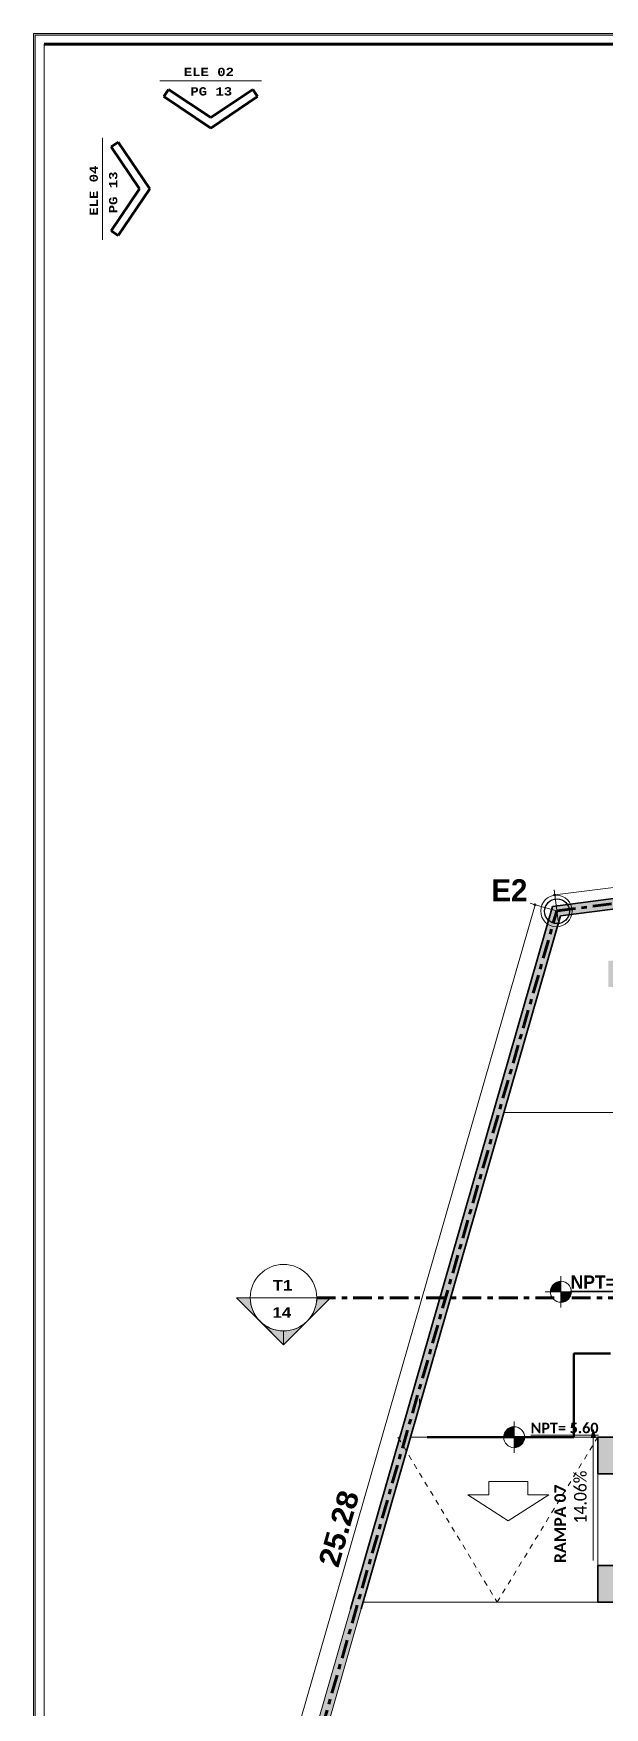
# Model space of a CAD drawing. Header units: metres. Extents: x -144 to 1000, y -717 to 29.
# Drawn here: x 256.6 to 267.5, y -562.42 to -530.45 of the extents above; entities that cross this region are included whole.
import ezdxf

# ---------------------------------------------------------------- set-up
doc = ezdxf.new("R2010")
doc.units = ezdxf.units.M
doc.linetypes.add('Basculante', pattern=[0.11625, 0.075, -0.04125])
doc.linetypes.add('Dash Dot 3_16_', pattern=[0.595313, 0.357187, -0.119063, 0, -0.119063])
doc.layers.get('0').update_dxf_attribs({"color": 1})
for name, color, linetype, lineweight in [('A-ANNO-DIMS', 1, 'Continuous', 9), ('A-DETL', 1, 'Continuous', 9), ('A-DETL-GENF', 1, 'Continuous', 9), ('A-DETL-THIN', 1, 'Continuous', 9), ('A-FLOR', 2, 'Continuous', 9), ('A-WALL', 4, 'Continuous', 9), ('G-ANNO-DIMS', 1, 'Continuous', 9), ('G-ANNO-SYMB', 1, 'Continuous', 9), ('G-ANNO-TEXT', 2, 'Continuous', 9), ('G-ANNO-TTLB', 3, 'Continuous', 18), ('G-ANNO-TTLB-WIDE', 1, 'Continuous', 70), ('G-IMPT', 1, 'Continuous', 9), ('S-COLS', 7, 'Continuous', 9)]:
    doc.layers.add(name, color=color, linetype=linetype, lineweight=lineweight)
doc.layers.add('A-WALL-PATT', color=7, linetype='Continuous', lineweight=35, true_color=0x9c9c9c)
doc.styles.add('Arial Black', font='', dxfattribs={"height": 0.15})
doc.styles.add('Britannic Bold_B', font='', dxfattribs={"width": 0.7})
doc.styles.add('Britannic Bold_B_1', font='', dxfattribs={"width": 0.7, "height": 0.4})
doc.styles.add('Britannic Bold_B_2', font='', dxfattribs={"width": 1.1, "height": 0.009})
doc.styles.add('Calibri', font='calibri.ttf', dxfattribs={"width": 0.9, "height": 0.24})
doc.styles.add('Calibri_B', font='calibrib.ttf', dxfattribs={"height": 0.165})
doc.styles.add('Calibri_B_1', font='calibrib.ttf', dxfattribs={"height": 0.135})
doc.styles.add('Courier New_B_2', font='courbd.ttf', dxfattribs={"height": 0.0016})
doc.styles.get('Arial Black').set_extended_font_data('Arial Black')
doc.styles.get('Britannic Bold_B').set_extended_font_data('Britannic Bold', bold=True)
doc.styles.get('Britannic Bold_B_1').set_extended_font_data('Britannic Bold', bold=True)
doc.styles.get('Britannic Bold_B_2').set_extended_font_data('Britannic Bold', bold=True)

# ---------------------------------------------------------------- blocks, each defined once
blk = doc.blocks.new('tarjeta de nathalie 00')
at = {"layer": 'G-IMPT', "lineweight": 9}
h = blk.add_hatch(color=3, dxfattribs=at)
h.paths.add_polyline_path([(-145.23888, -717.38489), (-145.21019, -717.38489), (-145.21019, -716.89355), (-145.21019, -716.79934), (-145.23888, -716.79934), (-145.23888, -716.89379)])
h.paths.add_polyline_path([(-145.20996, -716.7991), (-145.20996, -717.3851), (-145.2392, -717.3851), (-145.2392, -716.7991)])
h.paths.add_polyline_path([(-145.23902, -717.3868), (-145.20826, -717.3868), (-145.20826, -716.7974), (-145.2392, -716.7974), (-146.09866, -716.7974), (-146.09866, -717.3868)])
h.paths.add_polyline_path([(-145.20795, -716.79707), (-145.20795, -717.3871), (-146.09898, -717.3871), (-146.09898, -716.79707)])
at = {"layer": 'G-ANNO-TTLB', "color": 3}
for p, q in [((-145.20795, -716.79707), (-146.09898, -716.79707)), ((-145.20795, -716.79707), (-146.09898, -716.79707)), ((-146.09866, -716.7974), (-145.2392, -716.7974))]:
    blk.add_line(p, q, dxfattribs=at)
at = {"layer": 'G-ANNO-TTLB'}
for p, q in [((-146.09898, -716.79707), (-146.09898, -717.3871)), ((-146.09898, -716.79707), (-146.09898, -717.38713)), ((-146.09866, -717.3868), (-146.09866, -716.7974)), ((-146.09696, -717.3851), (-146.09696, -716.7991))]:
    blk.add_line(p, q, dxfattribs=at)
at = {"layer": 'G-ANNO-TTLB-WIDE', "color": 3}
blk.add_line((-146.09696, -716.7991), (-145.20996, -716.7991), dxfattribs=at)
blk = doc.blocks.new('A$C4d52d4f2')
blk.add_circle((-0.79054, -0.16864), 0.00238)
at = {"layer": 'A-DETL', "color": 7, "lineweight": 100}
for p, q in [((-0.86601, -0.01215), (-0.86509, -0.01078)), ((-0.86601, -0.01215), (-0.85702, -0.01821)), ((-0.86509, -0.01078), (-0.85702, -0.01621)), ((-0.84896, -0.01078), (-0.85702, -0.01621)), ((-0.84804, -0.01215), (-0.85702, -0.01821)), ((-0.84804, -0.01215), (-0.84896, -0.01078)), ((-0.87475, -0.02089), (-0.87612, -0.02181)), ((-0.87612, -0.02181), (-0.87069, -0.02987)), ((-0.87475, -0.02089), (-0.86869, -0.02987)), ((-0.87612, -0.03794), (-0.87069, -0.02987)), ((-0.87475, -0.03886), (-0.86869, -0.02987)), ((-0.87475, -0.03886), (-0.87612, -0.03794))]:
    blk.add_line(p, q, dxfattribs=at)
at = {"layer": 'A-DETL-THIN', "lineweight": 18}
for p, q in [((-0.84724, -0.00914), (-0.86681, -0.00914)), ((-0.87776, -0.03966), (-0.87776, -0.02008))]:
    blk.add_line(p, q, dxfattribs=at)
at = {"layer": 'G-ANNO-TEXT', "char_height": 0.0016, "attachment_point": 1, "style": 'Courier New_B_2'}
for s, insert, width in [('ELE 02', (-0.86217, -0.00663), 0.0125063), ('PG 13', (-0.86092, -0.01036), 0.0104219)]:
    blk.add_mtext(s, dxfattribs=dict(at, insert=insert, width=width))
at = {"layer": 'G-ANNO-TEXT', "char_height": 0.0016, "attachment_point": 1, "rotation": 90, "style": 'Courier New_B_2'}
for s, insert, width in [('ELE 04', (-0.88027, -0.03505), 0.0125063), ('PG 13', (-0.87654, -0.03458), 0.0104219)]:
    blk.add_mtext(s, dxfattribs=dict(at, insert=insert, width=width))
blk = doc.blocks.new('E')
at = {"layer": 'A-ANNO-DIMS', "lineweight": 25, "true_color": 0x0000ff}
h = blk.add_hatch(color=5, dxfattribs=at)
edge = h.paths.add_edge_path()
edge.add_arc((268.618, -483.952), 0.015, 0, 360)
h = blk.add_hatch(color=5, dxfattribs=at)
edge = h.paths.add_edge_path()
edge.add_arc((268.242, -484.138), 0.015, 0, 360)
at = {"layer": 'A-WALL', "true_color": 0x808080}
blk.add_hatch(color=8, dxfattribs=at).paths.add_polyline_path([(261.779, -508.534), (264.925, -497.587), (264.717, -497.587), (261.586, -508.479), (261.729, -508.52)])
at = {"layer": 'A-WALL-PATT', "true_color": 0x747474}
for points in [[(268.512, -484.378), (278.005, -483.157), (277.98, -482.958), (268.573, -484.169), (268.52, -484.351)], [(264.717, -497.587), (264.925, -497.587), (268.728, -484.351), (268.512, -484.378), (264.754, -497.458)]]:
    blk.add_hatch(color=8, dxfattribs=at).paths.add_polyline_path(points)
at = {"layer": 'G-ANNO-DIMS'}
h = blk.add_hatch(color=256, dxfattribs=at)
edge = h.paths.add_edge_path()
edge.add_line((268.736, -491.53), (268.536, -491.53))
edge.add_arc((268.736, -491.53), 0.2, 90, 180, ccw=False)
edge.add_line((268.736, -491.33), (268.736, -491.53))
h = blk.add_hatch(color=256, dxfattribs=at)
edge = h.paths.add_edge_path()
edge.add_line((268.736, -491.53), (268.936, -491.53))
edge.add_arc((268.736, -491.53), 0.2, 270, 360, ccw=False)
edge.add_line((268.736, -491.73), (268.736, -491.53))
h = blk.add_hatch(color=256, dxfattribs=at)
edge = h.paths.add_edge_path()
edge.add_line((267.842, -494.308), (267.642, -494.308))
edge.add_arc((267.842, -494.308), 0.2, 90, 180, ccw=False)
edge.add_line((267.842, -494.108), (267.842, -494.308))
blk.add_hatch(color=256, dxfattribs=at).paths.add_polyline_path([(269.354, -494.163), (269.314, -494.313), (269.394, -494.313)])
h = blk.add_hatch(color=256, dxfattribs=at)
edge = h.paths.add_edge_path()
edge.add_line((267.842, -494.308), (268.042, -494.308))
edge.add_arc((267.842, -494.308), 0.2, 270, 360, ccw=False)
edge.add_line((267.842, -494.508), (267.842, -494.308))
at = {"layer": 'G-ANNO-SYMB', "extrusion": (0, 0, -1)}
h = blk.add_hatch(color=256, dxfattribs=at)
edge = h.paths.add_edge_path()
edge.add_arc((-263.442, -491.643), 0.636, 317.9216, 360)
edge.add_line((-262.806, -491.643), (-262.544, -491.643))
edge.add_line((-262.544, -491.643), (-262.97, -492.069))
h = blk.add_hatch(color=256, dxfattribs=at)
edge = h.paths.add_edge_path()
edge.add_line((-263.914, -492.069), (-264.34, -491.643))
edge.add_line((-264.34, -491.643), (-264.078, -491.643))
edge.add_arc((-263.442, -491.643), 0.636, 180, 222.0784)
h = blk.add_hatch(color=256, dxfattribs=at)
edge = h.paths.add_edge_path()
edge.add_line((-262.993, -492.092), (-263.442, -492.541))
edge.add_line((-263.442, -492.541), (-263.442, -492.278))
edge.add_arc((-263.442, -491.643), 0.635, 270, 315)
h = blk.add_hatch(color=256, dxfattribs=at)
edge = h.paths.add_edge_path()
edge.add_arc((-263.442, -491.643), 0.635, 225, 270)
edge.add_line((-263.442, -492.278), (-263.442, -492.541))
edge.add_line((-263.442, -492.541), (-263.891, -492.092))
at = {"layer": 'S-COLS', "true_color": 0x5b5f5f}
h = blk.add_hatch(color=251, dxfattribs=at)
h.paths.add_polyline_path([(287.238, -505.159), (287.738, -505.159), (287.738, -504.259), (287.238, -504.259), (287.238, -504.897)])
h.paths.add_polyline_path([(273.338, -497.459), (273.541, -497.458), (273.541, -494.309), (273.338, -494.309), (273.338, -497.459)])
h.paths.add_polyline_path([(269.438, -497.459), (269.938, -497.458), (269.938, -496.759), (269.438, -496.759), (269.438, -497.458)])
h.paths.add_polyline_path([(287.338, -497.459), (287.738, -497.458), (287.738, -496.759), (287.338, -496.759), (287.338, -497.458)])
h.paths.add_polyline_path([(269.938, -495.009), (269.938, -494.308), (269.438, -494.308), (269.438, -495.009)])
h.paths.add_polyline_path([(287.738, -495.009), (287.738, -494.308), (287.338, -494.308), (287.338, -495.009), (287.668, -495.009)])
h.paths.add_polyline_path([(287.668, -486.309), (287.738, -486.309), (287.738, -485.409), (287.238, -485.409), (287.238, -486.309), (287.402, -486.309)])
h.paths.add_polyline_path([(277.252, -486.309), (277.638, -486.309), (277.638, -485.409), (277.138, -485.409), (277.138, -486.309)])
h.paths.add_polyline_path([(269.638, -485.709), (270.538, -485.709), (270.538, -485.209), (269.638, -485.209)])
at = {"layer": 'A-ANNO-DIMS', "color": 5, "true_color": 0x0000ff}
for p, q in [((268.618, -483.952), (290.094, -481.188)), ((268.618, -483.952), (268.605, -483.853)), ((268.618, -483.952), (268.682, -484.448)), ((261.261, -508.43), (268.242, -484.138)), ((268.242, -484.138), (268.146, -484.11)), ((268.242, -484.138), (268.723, -484.276))]:
    blk.add_line(p, q, dxfattribs=at)
at = {"layer": 'A-ANNO-DIMS', "color": 5, "lineweight": 25, "true_color": 0x0000ff}
for centre in [(268.618, -483.952), (268.242, -484.138)]:
    blk.add_circle(centre, 0.015, dxfattribs=at)
at = {"layer": 'A-DETL', "color": 7, "linetype": 'Dash Dot 3_16_', "lineweight": 70}
for p, q in [((268.658, -484.257), (290.133, -481.494)), ((261.677, -508.549), (268.658, -484.257))]:
    blk.add_line(p, q, dxfattribs=at)
at = {"layer": 'A-DETL', "color": 7, "lineweight": 50}
for p, q in [((268.984, -494.308), (268.984, -492.708)), ((268.984, -492.708), (269.684, -492.708)), ((266.184, -494.308), (268.984, -494.308))]:
    blk.add_line(p, q, dxfattribs=at)
at = {"layer": 'A-DETL', "color": 9, "linetype": 'Basculante', "true_color": 0xc0c0c0}
for p, q in [((266.038, -493.576), (266.038, -493.676)), ((265.626, -494.308), (267.518, -497.458)), ((267.518, -497.458), (269.438, -494.308))]:
    blk.add_line(p, q, dxfattribs=at)
at = {"layer": 'A-DETL-GENF'}
for p, q in [((267.732, -495.155), (267.357, -495.155)), ((267.357, -495.155), (267.357, -495.405)), ((267.732, -495.155), (268.107, -495.155)), ((268.107, -495.155), (268.107, -495.405)), ((267.357, -495.405), (266.957, -495.405)), ((266.957, -495.405), (267.732, -495.905)), ((268.507, -495.405), (267.732, -495.905)), ((268.107, -495.405), (268.507, -495.405))]:
    blk.add_line(p, q, dxfattribs=at)
at = {"layer": 'A-DETL-THIN'}
for p, q in [((274.838, -483.564), (268.728, -484.351)), ((268.728, -484.351), (267.648, -488.109)), ((267.648, -488.109), (274.238, -488.109)), ((269.438, -495.009), (269.438, -496.759)), ((269.938, -495.009), (269.438, -495.009)), ((269.438, -496.759), (269.938, -496.759))]:
    blk.add_line(p, q, dxfattribs=at)
blk.add_circle((268.65, -484.258), 0.3, dxfattribs=at)
at = {"layer": 'A-FLOR'}
for p, q in [((265.867, -494.308), (269.438, -494.308)), ((269.438, -497.458), (264.962, -497.458))]:
    blk.add_line(p, q, dxfattribs=at)
at = {"layer": 'A-WALL', "lineweight": 35}
for p, q in [((268.573, -484.169), (277.98, -482.958)), ((278.005, -483.157), (268.728, -484.351)), ((268.573, -484.169), (264.717, -497.587)), ((268.728, -484.351), (264.925, -497.587))]:
    blk.add_line(p, q, dxfattribs=at)
at = {"layer": 'A-WALL'}
for p, q in [((261.586, -508.479), (264.717, -497.587)), ((264.925, -497.587), (261.783, -508.52))]:
    blk.add_line(p, q, dxfattribs=at)
at = {"layer": 'G-ANNO-DIMS'}
for p, q in [((268.736, -491.83), (268.736, -491.23)), ((268.436, -491.53), (270.136, -491.53)), ((267.842, -494.608), (267.842, -494.008)), ((269.354, -494.163), (269.314, -494.313)), ((269.394, -494.313), (269.354, -494.163)), ((269.354, -496.663), (269.354, -494.163)), ((267.542, -494.308), (269.242, -494.308)), ((269.314, -494.313), (269.394, -494.313))]:
    blk.add_line(p, q, dxfattribs=at)
for centre in [(268.736, -491.53), (267.842, -494.308)]:
    blk.add_circle(centre, 0.2, dxfattribs=at)
at = {"layer": 'G-ANNO-SYMB', "lineweight": 18, "extrusion": (0, 0, -1)}
for p, q in [((263.442, -492.541), (262.544, -491.643)), ((262.807, -491.643), (262.544, -491.643)), ((262.97, -492.069), (262.544, -491.643)), ((262.544, -491.643), (262.806, -491.643)), ((263.442, -492.541), (264.34, -491.643)), ((264.34, -491.643), (263.914, -492.069)), ((264.077, -491.643), (264.34, -491.643)), ((264.078, -491.643), (264.34, -491.643)), ((263.442, -492.541), (262.993, -492.092)), ((263.891, -492.092), (263.442, -492.541)), ((263.442, -492.278), (263.442, -492.541)), ((263.442, -492.541), (263.442, -492.278))]:
    blk.add_line(p, q, dxfattribs=at)
at = {"layer": 'G-ANNO-SYMB', "lineweight": 18}
blk.add_line((262.807, -491.643), (264.077, -491.643), dxfattribs=at)
at = {"layer": 'G-ANNO-SYMB', "linetype": 'Dash Dot 3_16_', "lineweight": 70}
blk.add_line((264.077, -491.643), (274.05, -491.643), dxfattribs=at)
at = {"layer": 'G-ANNO-SYMB', "lineweight": 18, "extrusion": (0, 0, -1)}
for radius, start, end in [(0.635, 0, 180), (0.636, 317.9216, 0), (0.635, 180, 0), (0.636, 180, 222.0784), (0.635, 270, 315), (0.635, 225, 270)]:
    blk.add_arc((-263.442, -491.643), radius, start, end, dxfattribs=at)
at = {"layer": 'S-COLS', "lineweight": 35}
for p, q in [((269.938, -494.308), (269.438, -494.308)), ((269.438, -494.308), (269.438, -495.009)), ((269.438, -495.009), (269.938, -495.009)), ((269.938, -496.759), (269.438, -496.759)), ((269.438, -496.759), (269.438, -497.459)), ((269.938, -497.459), (269.438, -497.459))]:
    blk.add_line(p, q, dxfattribs=at)
at = {"layer": 'A-ANNO-DIMS', "color": 5, "true_color": 0x0000ff, "insert": (264.1, -496.704), "char_height": 0.4, "width": 1.40028, "attachment_point": 1, "rotation": 73.9667, "line_spacing_factor": 1.000203, "style": 'Britannic Bold_B_2'}
blk.add_mtext('25.28', dxfattribs=at)
at = {"layer": 'G-ANNO-DIMS', "style": 'Britannic Bold_B'}
blk.add_text('%%UNPT= 5.60', height=0.25, dxfattribs=at).set_placement((268.921, -491.468))
at = {"layer": 'G-ANNO-DIMS', "color": 5, "true_color": 0x0000ff, "style": 'Calibri_B_1'}
blk.add_text('%%UNPT= 5.60', height=0.2, dxfattribs=at).set_placement((268.159, -494.231))
at = {"layer": 'G-ANNO-DIMS', "style": 'Calibri', "width": 0.9}
blk.add_text('14.06%%%', height=0.24, rotation=90, dxfattribs=at).set_placement((269.225, -495.954))
at = {"layer": 'G-ANNO-SYMB', "style": 'Arial Black'}
for s, p in [('T1', (263.236, -491.507)), ('14', (263.232, -492.026))]:
    blk.add_text(s, height=0.2, dxfattribs=at).set_placement(p)
at = {"layer": 'G-ANNO-TEXT', "style": 'Britannic Bold_B_1'}
blk.add_text('E2', height=0.42, dxfattribs=at).set_placement((267.409, -484.072))
at = {"layer": 'G-ANNO-TEXT', "style": 'Calibri_B'}
blk.add_text('RAMPA 07', height=0.22, rotation=90, dxfattribs=at).set_placement((268.83, -496.71))

msp = doc.modelspace()

# ---------------------------------------------------------------- block references
at = {"xscale": 99.43160266323505, "yscale": 99.43160266323505, "zscale": 99.43160266323505}
msp.add_blockref('tarjeta de nathalie 00', (14783.456, 70741.827), dxfattribs=at)

# ---------------------------------------------------------------- next in the draw order: block references
at = {"xscale": 99.43160273753426, "yscale": 99.43160273753426, "zscale": 99.43160273753426}
msp.add_blockref('A$C4d52d4f2', (345.197, -530.45), dxfattribs=at)
at = {"color": 3}
msp.add_blockref('E', (-2.069, -62.955), dxfattribs=at)

doc.saveas('drawing.dxf')
